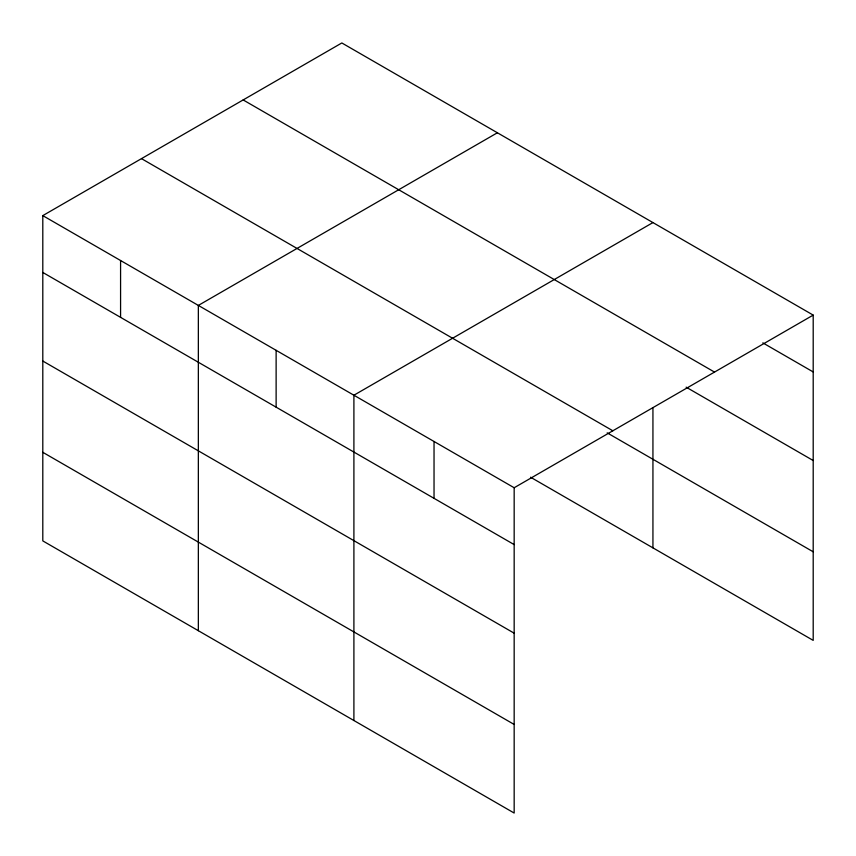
<?xml version="1.0" encoding="UTF-8"?>
<svg xmlns="http://www.w3.org/2000/svg" width="856" height="856" viewBox="0 0 856 856"><rect width="100%" height="100%" fill="white"/><g stroke="black" fill="none" stroke-linecap="round" stroke-linejoin="round"><path stroke-width="1.28" d="M42.8 215.616L514.167 487.749L514.167 813.04L42.8 540.896L42.8 215.616L341.833 42.961L813.2 315.104L813.2 640.384L530.56 477.209M497.39 132.766L198.346 305.421L198.346 630.701M652.935 222.581L353.903 395.226L353.903 720.506M514.167 487.749L813.2 315.104M762.835 342.871L813.2 371.943M243.158 99.938L714.514 372.082M686.138 387.169L813.2 460.528M141.486 158.638L612.843 430.782M607.182 432.858L813.2 551.799M42.8 272.454L514.167 544.598M42.8 361.039L514.167 633.183M42.8 452.31L514.167 724.454M652.935 407.691L652.935 547.861M434.035 441.493L434.035 498.331M276.124 350.318L276.124 407.167M120.578 260.513L120.578 317.351"/></g></svg>
